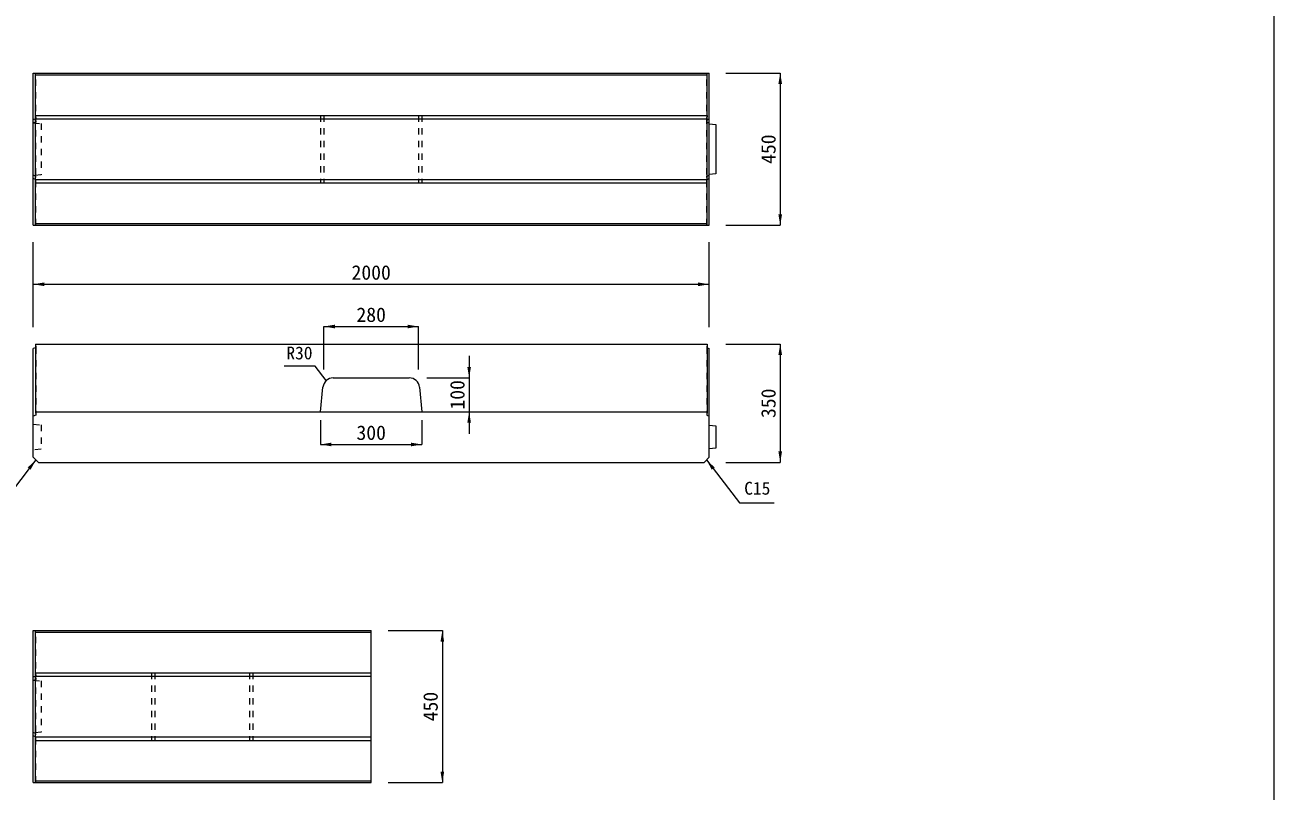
# Model space of a CAD drawing. Units: millimetres at full size, sheet at 1:25. Extents: x 19044 to 37689, y -9270 to 9420.
# Drawn here: x 21377 to 25074, y 2532 to 4800 of the extents above; entities that cross this region are included whole.
import ezdxf
from ezdxf.enums import TextEntityAlignment as Align

# ---------------------------------------------------------------- set-up
doc = ezdxf.new("R2010")
doc.units = ezdxf.units.MM
doc.header["$LTSCALE"] = 25
doc.linetypes.add('USER1', pattern=[1.5, 0.75, -0.75])
for name, color, linetype, lineweight in [('寸法線', 7, 'Continuous', 9), ('本体', 2, 'Continuous', 5), ('枠', 5, 'Continuous', 5)]:
    doc.layers.add(name, color=color, linetype=linetype, lineweight=lineweight)
doc.styles.add('ＭＳ ゴシック', font='')
doc.styles.get('ＭＳ ゴシック').set_extended_font_data('MS Gothic')

# ---------------------------------------------------------------- blocks, each defined once
blk = doc.blocks.new('filled_arrow')
at = {"color": 0, "linetype": 'Continuous', "lineweight": -2}
blk.add_solid([(7.5, 1.25), (0, 0), (7.5, -1.25)], dxfattribs=at)

msp = doc.modelspace()

# ---------------------------------------------------------------- linework, layer by layer
at = {"layer": '寸法線'}
for p, q in [((23452.15, 4657.45), (23612.73, 4657.45)), ((23612.73, 4657.45), (23612.73, 4207.45)), ((23452.15, 4207.45), (23612.73, 4207.45)), ((21402.15, 3905.23), (21402.15, 4157.45)), ((23402.15, 3905.23), (23402.15, 4157.45)), ((21402.15, 4032.45), (23402.15, 4032.45)), ((22262.15, 3907.44), (22542.15, 3907.44)), ((22262.15, 3780.23), (22262.15, 3907.44)), ((22542.15, 3780.23), (22542.15, 3907.44)), ((23452.15, 3855.23), (23612.73, 3855.23)), ((23612.73, 3855.23), (23612.73, 3505.23)), ((22692.03, 3820.23), (22692.03, 3590.23)), ((22567.15, 3755.23), (22692.03, 3755.23)), ((22252.15, 3630.23), (22252.15, 3558.23)), ((22552.15, 3630.23), (22552.15, 3558.23)), ((22577.15, 3655.23), (22692.03, 3655.23)), ((22252.15, 3558.23), (22552.15, 3558.23)), ((23452.15, 3505.23), (23612.73, 3505.23)), ((22452.15, 3007.45), (22612.73, 3007.45)), ((22612.73, 3007.45), (22612.73, 2557.45)), ((22452.15, 2557.45), (22612.73, 2557.45))]:
    msp.add_line(p, q, dxfattribs=at)
for points in [[(22269.17, 3747.47), (22236.79, 3789.96), (22144.67, 3789.96)], [(21409.65, 3512.73), (21389.95, 3486.88), (21312.51, 3385.26), (21209.55, 3385.26)], [(23394.65, 3512.73), (23414.35, 3486.88), (23491.8, 3385.26), (23594.75, 3385.26)]]:
    msp.add_lwpolyline(points, dxfattribs=at)
at = {"layer": '本体', "lineweight": 20}
for p, q in [((21402.15, 4657.45), (23402.15, 4657.45)), ((21402.15, 4207.45), (21402.15, 4657.45)), ((23402.15, 4207.45), (23402.15, 4657.45)), ((21408.15, 4522.02), (21402.15, 4519.45)), ((21408.15, 4512.02), (21402.15, 4509.45)), ((23396.15, 4522.02), (23402.15, 4519.45)), ((23396.15, 4512.02), (23402.15, 4509.45)), ((21408.15, 4352.88), (21402.15, 4355.45)), ((21408.15, 4342.88), (21402.15, 4345.45)), ((23396.15, 4352.88), (23402.15, 4355.45)), ((23396.15, 4342.88), (23402.15, 4345.45)), ((21402.15, 4207.45), (23402.15, 4207.45)), ((21408.15, 3844.8), (21402.15, 3842.23)), ((21408.15, 3855.23), (23396.15, 3855.23)), ((23396.15, 3844.8), (23402.15, 3842.23)), ((21402.15, 3520.23), (21402.15, 3842.23)), ((23402.15, 3520.23), (23402.15, 3842.23)), ((22289.3, 3755.23), (22515, 3755.23)), ((22252.15, 3655.23), (22259.45, 3728.21)), ((22544.85, 3728.21), (22552.15, 3655.23)), ((21408.15, 3655.23), (23396.15, 3655.23)), ((21402.15, 3520.23), (21417.15, 3505.23)), ((23402.15, 3520.23), (23387.15, 3505.23)), ((21417.15, 3505.23), (23387.15, 3505.23)), ((21402.15, 3007.45), (22402.15, 3007.45)), ((21402.15, 2557.45), (21402.15, 3007.45)), ((22402.15, 2557.45), (22402.15, 3007.45)), ((21408.15, 2872.02), (21402.15, 2869.45)), ((21408.15, 2862.02), (21402.15, 2859.45)), ((21408.15, 2702.88), (21402.15, 2705.45)), ((21408.15, 2692.88), (21402.15, 2695.45)), ((21402.15, 2557.45), (22402.15, 2557.45))]:
    msp.add_line(p, q, dxfattribs=at)
at = {"layer": '本体'}
for p, q in [((21408.15, 4207.45), (21408.15, 4657.45)), ((21408.15, 4652.45), (23396.15, 4652.45)), ((23396.15, 4207.45), (23396.15, 4657.45)), ((21408.15, 4532.45), (23396.15, 4532.45)), ((21408.15, 4332.45), (23396.15, 4332.45)), ((21408.15, 4212.45), (23396.15, 4212.45)), ((21408.15, 2557.45), (21408.15, 3007.45)), ((21408.15, 3002.45), (22402.15, 3002.45)), ((21408.15, 2882.45), (22402.15, 2882.45)), ((21408.15, 2682.45), (22402.15, 2682.45)), ((21408.15, 2562.45), (22402.15, 2562.45))]:
    msp.add_line(p, q, dxfattribs=at)
at = {"layer": '本体', "linetype": 'USER1'}
for p, q in [((21409.15, 4207.45), (21409.15, 4657.45)), ((23395.15, 4207.45), (23395.15, 4657.45)), ((21408.15, 4532.45), (21409.15, 4522.45)), ((21409.15, 4522.45), (21408.15, 4522.02)), ((21408.15, 4522.45), (21409.15, 4512.45)), ((21409.15, 4512.45), (21408.15, 4512.02)), ((23396.15, 4532.45), (23395.15, 4522.45)), ((23395.15, 4522.45), (23396.15, 4522.02)), ((23396.15, 4522.45), (23395.15, 4512.45)), ((23395.15, 4512.45), (23396.15, 4512.02)), ((21409.15, 4352.45), (21408.15, 4352.88)), ((21408.15, 4342.45), (21409.15, 4352.45)), ((21409.15, 4342.45), (21408.15, 4342.88)), ((21408.15, 4332.45), (21409.15, 4342.45)), ((23395.15, 4352.45), (23396.15, 4352.88)), ((23396.15, 4342.45), (23395.15, 4352.45)), ((23395.15, 4342.45), (23396.15, 4342.88)), ((23396.15, 4332.45), (23395.15, 4342.45)), ((21408.15, 3855.23), (21409.15, 3845.23)), ((21409.15, 3845.23), (21408.15, 3844.8)), ((21409.15, 3845.23), (21409.15, 3645.23)), ((23396.15, 3855.23), (23395.15, 3845.23)), ((23395.15, 3845.23), (23395.15, 3645.23)), ((23395.15, 3845.23), (23396.15, 3844.8)), ((21409.15, 2557.45), (21409.15, 3007.45)), ((21408.15, 2882.45), (21409.15, 2872.45)), ((21409.15, 2872.45), (21408.15, 2872.02)), ((21408.15, 2872.45), (21409.15, 2862.45)), ((21409.15, 2862.45), (21408.15, 2862.02)), ((21409.15, 2702.45), (21408.15, 2702.88)), ((21408.15, 2692.45), (21409.15, 2702.45)), ((21409.15, 2692.45), (21408.15, 2692.88)), ((21408.15, 2682.45), (21409.15, 2692.45))]:
    msp.add_line(p, q, dxfattribs=at)
at = {"layer": '本体', "linetype": 'USER1', "lineweight": 9}
for p, q in [((21402.15, 4510.45), (21425.15, 4508.45)), ((22252.15, 4532.45), (22252.15, 4332.45)), ((22262.15, 4532.45), (22262.15, 4332.45)), ((22542.15, 4532.45), (22542.15, 4332.45)), ((22552.15, 4532.45), (22552.15, 4332.45)), ((21425.15, 4508.45), (21425.15, 4356.45)), ((21425.15, 4356.45), (21402.15, 4354.45)), ((21402.15, 3618.23), (21425.15, 3616.23)), ((21425.15, 3616.23), (21425.15, 3544.23)), ((21425.15, 3544.23), (21402.15, 3542.23)), ((21402.15, 2860.45), (21425.15, 2858.45)), ((21425.15, 2858.45), (21425.15, 2706.45)), ((21752.15, 2882.45), (21752.15, 2682.45)), ((21762.15, 2882.45), (21762.15, 2682.45)), ((22042.15, 2882.45), (22042.15, 2682.45)), ((22052.15, 2882.45), (22052.15, 2682.45)), ((21425.15, 2706.45), (21402.15, 2704.45))]:
    msp.add_line(p, q, dxfattribs=at)
at = {"layer": '本体', "lineweight": 9}
for p, q in [((21408.15, 4522.45), (23396.15, 4522.45)), ((23402.15, 4507.45), (23422.15, 4505.45)), ((23422.15, 4505.45), (23422.15, 4359.45)), ((21408.15, 4342.45), (23396.15, 4342.45)), ((23422.15, 4359.45), (23402.15, 4357.45)), ((21408.15, 3855.23), (21408.15, 3655.23)), ((23396.15, 3855.23), (23396.15, 3655.23)), ((21409.15, 3645.23), (21402.15, 3642.23)), ((21408.15, 3655.23), (21409.15, 3645.23)), ((23396.15, 3655.23), (23395.15, 3645.23)), ((23395.15, 3645.23), (23402.15, 3642.23)), ((23402.15, 3615.23), (23422.15, 3613.23)), ((23422.15, 3613.23), (23422.15, 3547.23)), ((23422.15, 3547.23), (23402.15, 3545.23)), ((21408.15, 2872.45), (22402.15, 2872.45)), ((21408.15, 2692.45), (22402.15, 2692.45))]:
    msp.add_line(p, q, dxfattribs=at)
at = {"layer": '本体', "lineweight": 20}
for centre, start, end in [((22289.3, 3725.23), 90, 174.28941), ((22515, 3725.23), 5.71059, 90)]:
    msp.add_arc(centre, 30, start, end, dxfattribs=at)
at = {"layer": '枠', "lineweight": 20}
msp.add_line((25074.19, 299.77), (25074.19, 8699.77), dxfattribs=at)

# ---------------------------------------------------------------- block references
at = {"layer": '寸法線', "xscale": 4.33, "yscale": 4.33}
for p, rotation in [((23612.73, 4657.45), 270), ((23612.73, 4207.45), 90), ((23402.15, 4032.45), 180), ((22542.15, 3907.44), 180), ((23612.73, 3855.23), 270), ((22692.03, 3755.23), 90), ((22692.03, 3655.23), 270), ((22552.15, 3558.23), 180), ((21409.65, 3512.73), 232.7), ((23394.65, 3512.73), 307.3), ((23612.73, 3505.23), 90), ((22612.73, 3007.45), 270), ((22612.73, 2557.45), 90)]:
    msp.add_blockref('filled_arrow', p, dxfattribs=dict(at, rotation=rotation))
for p in [(21402.15, 4032.45), (22262.15, 3907.44), (22252.15, 3558.23)]:
    msp.add_blockref('filled_arrow', p, dxfattribs=at)

# ---------------------------------------------------------------- texts
at = {"layer": '寸法線', "style": 'ＭＳ ゴシック'}
for s, p in [('450', (23577.73, 4432.45)), ('100', (22657.03, 3705.23)), ('350', (23577.73, 3680.23)), ('450', (22577.73, 2782.45))]:
    msp.add_text(s, height=42.72, rotation=90, dxfattribs=at).set_placement(p, align=Align.MIDDLE_CENTER)
for s, p in [('2000', (22402.15, 4067.45)), ('280', (22402.15, 3942.44)), ('300', (22402.15, 3593.23))]:
    msp.add_text(s, height=42.72, dxfattribs=at).set_placement(p, align=Align.MIDDLE_CENTER)
for s, p in [('R30', (22189.72, 3848.17)), ('C15', (23544.87, 3447.67))]:
    msp.add_text(s, height=37.98, dxfattribs=at).set_placement(p, align=Align.TOP_CENTER)

doc.saveas('drawing.dxf')
